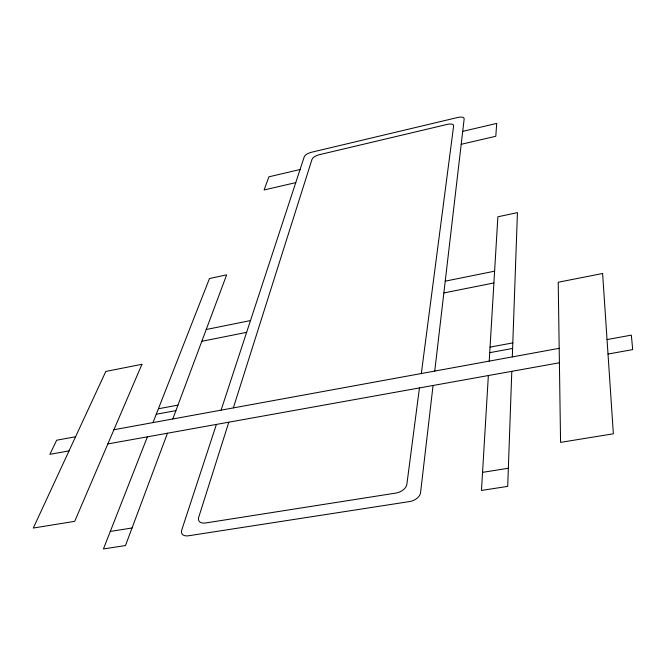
<?xml version="1.0" encoding="UTF-8"?>
<svg xmlns="http://www.w3.org/2000/svg" width="666" height="666" viewBox="0 0 666 666"><rect width="100%" height="100%" fill="white"/><g stroke="black" fill="none" stroke-linecap="round" stroke-linejoin="round"><path stroke-width="1" d="M511.796 371.337L507.708 486.38L481.468 490.442L488.353 375.549M512.304 356.901L517.432 212.612L497.868 216.8L489.219 361.122M433.058 385.481L420.546 492.732A10.514 6.76 -21.7 0 1 409.565 501.573L188.503 535.78A10.198 5.994 -29.3 0 1 181.726 530.069L216.4 424.417M434.74 371.079L464.16 118.906A6.901 2.847 -17.9 0 0 457.925 117.432L311.397 152.281A6.627 2.689 -20.8 0 0 304.22 156.843L221.087 410.139M419.447 387.928L406.859 484.373A10.381 6.577 -22.1 0 1 395.97 493.056L205.553 522.985A10.098 5.936 -28.5 0 1 198.668 517.415L228.813 422.186M421.328 373.534L453.638 125.891A6.926 2.88 -18.1 0 0 447.435 124.359L319.222 154.728A6.685 2.731 -20.7 0 0 312.013 159.341L233.333 407.9M167.466 433.216L125.491 545.537L103.43 548.951L147.402 436.821M172.785 418.972L226.648 274.85L209.482 278.521L152.98 422.594M300.066 169.514L268.922 176.815L264.111 189.968L295.762 182.626M462.712 131.369L496.703 123.401L495.804 136.272L461.205 144.289M206.219 329.512L250.491 320.562M445.229 281.16L494.605 271.179M201.815 341.3L246.62 332.351M443.856 292.948L493.897 282.958M158.408 408.766L177.964 405.128M490.059 347.119L512.803 342.89M156.252 414.252L175.907 410.622M489.726 352.672L512.604 348.443M75.574 436.746L56.66 440.209L49.875 454.345L69.014 450.907M113.919 429.737L559.19 348.326M607.042 339.577L631.343 335.131L632.7 349.608L608.008 354.046M107.842 443.931L559.398 362.779M110.298 531.443L132.043 527.988M482.55 472.361L508.349 468.265M141.933 364.31L74.709 521.328L33.3 528.055L105.811 371.428L141.933 364.31M602.613 273.493L558.216 282.242L560.572 442.374L613.353 433.799L602.613 273.493"/></g></svg>
